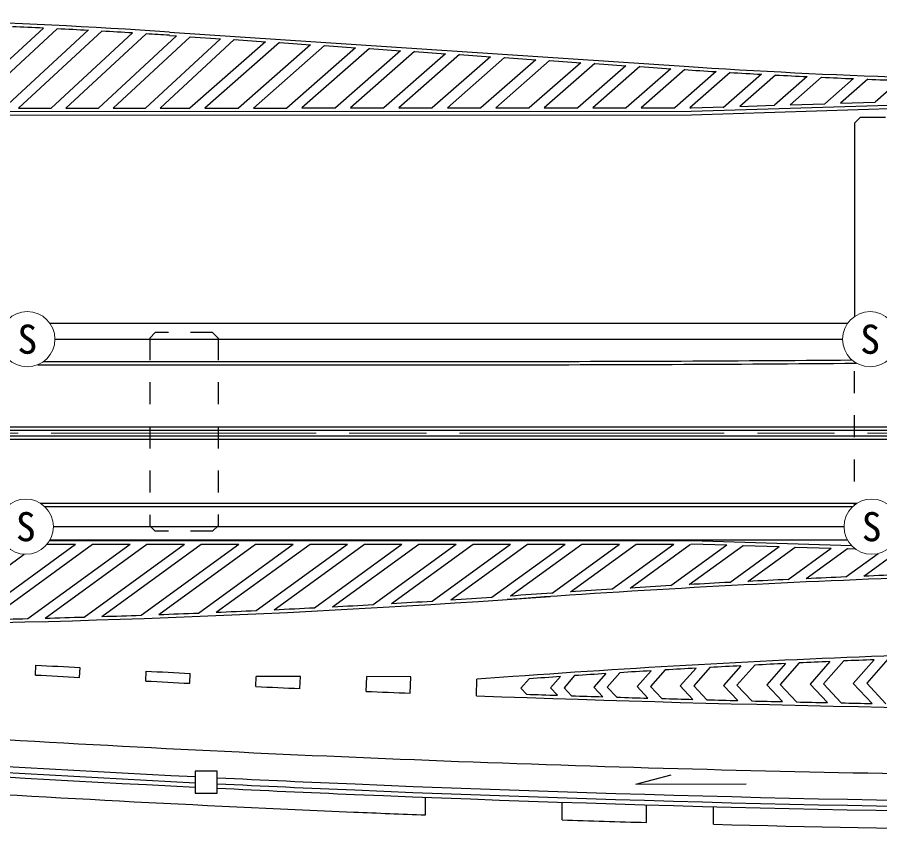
# Model space of a CAD drawing. Units: millimetres, scale not verified. Extents: x -2865935 to 4137865, y -6708483 to 4285906.
# Drawn here: x 293205 to 332297, y 263804 to 301388 of the extents above; entities that cross this region are included whole.
import ezdxf
from ezdxf.enums import TextEntityAlignment as Align

# ---------------------------------------------------------------- set-up
doc = ezdxf.new("R2010")
doc.units = ezdxf.units.MM
doc.header["$LTSCALE"] = 1000
doc.linetypes.add('CHAIN', pattern=[18.5, 12, -1.5, 3.5, -1.5])
for name, color, linetype, lineweight in [('M-BGD', 7, 'Continuous', 25), ('M-BMK', 2, 'CHAIN', 13), ('M-STR-HTXT', 7, 'Continuous', 13), ('M-STR-STR1', 1, 'Continuous', 25), ('M-STR-STRC', 7, 'Continuous', 25)]:
    doc.layers.add(name, color=color, linetype=linetype, lineweight=lineweight)
doc.styles.add('ＭＳ ゴシック', font='')
doc.styles.get('ＭＳ ゴシック').set_extended_font_data('MS Gothic')

msp = doc.modelspace()

# ---------------------------------------------------------------- linework, layer by layer
at = {"layer": 'M-BGD'}
for p, q in [((323755, 297130), (343776, 297754)), ((323757, 296967), (343777, 297593)), ((203612, 297106), (323755, 297130)), ((203612, 296926), (323757, 296967)), ((331405, 296842), (331155, 296592)), ((332555, 296842), (331405, 296842)), ((331155, 296592), (331157, 287834)), ((299457, 287100), (299207, 286850)), ((300057, 287101), (299457, 287100)), ((302057, 287101), (301057, 287101)), ((302307, 286851), (302057, 287101)), ((294911, 286802), (330609, 286800)), ((299207, 286850), (299207, 285850)), ((302307, 286851), (302307, 285851)), ((331157, 284357), (331157, 285357)), ((299207, 284850), (299208, 283850)), ((302307, 284851), (302308, 283851)), ((331158, 282357), (331158, 283357)), ((299208, 282850), (299208, 281850)), ((302308, 282851), (302308, 281851)), ((331158, 280357), (331158, 281357)), ((299208, 280850), (299208, 279850)), ((302308, 280851), (302308, 279851)), ((331158, 279292), (331158, 279357)), ((299209, 278850), (299209, 278350)), ((302309, 278851), (302309, 278351)), ((299209, 278350), (299459, 278100)), ((302059, 278101), (302309, 278351)), ((294842, 278307), (330677, 278307)), ((300059, 278101), (299459, 278100)), ((302059, 278101), (301059, 278101)), ((294671, 277675), (323753, 277680)), ((323759, 277680), (331010, 277457)), ((321246, 266645), (322844, 267062)), ((321246, 266645), (326246, 266654)), ((311709, 265244), (311709, 266045)), ((317899, 265022), (317899, 265823)), ((321726, 264904), (321725, 265704)), ((324769, 264820), (324769, 265620))]:
    msp.add_line(p, q, dxfattribs=at)
msp.add_lwpolyline([(301264, 266226), (302264, 266228), (302262, 267228), (301262, 267226)], close=True, dxfattribs=at)
for centre, radius, start, end in [((635965, -3206583), 3498100, 91.34924, 91.34924), ((350698, 1265483), 999998, 265.147, 267.16643), ((350698, 1265483), 999725, 265.147, 267.16574), ((350698, 1265483), 1000198, 265.147, 267.16701), ((350698, 1265483), 1000998, 265.147, 267.58179), ((350698, 1265483), 999725, 267.22301, 267.58179), ((350698, 1265483), 999998, 267.2238, 267.58179), ((350698, 1265483), 999725, 267.58179, 269.99119), ((350698, 1265483), 1000198, 267.22437, 267.58179), ((350698, 1265483), 999998, 267.58179, 269.99078), ((350698, 1265483), 1000198, 267.58179, 269.99055), ((350698, 1265483), 1000998, 267.58179, 267.76775), ((350698, 1265483), 1000998, 268.12228, 268.34143), ((350698, 1265483), 1000998, 268.51569, 270.01657)]:
    msp.add_arc(centre, radius, start, end, dxfattribs=at)
at = {"layer": 'M-BMK'}
msp.add_line((343749, 282550), (69182, 282550), dxfattribs=at)
at = {"layer": 'M-STR-HTXT'}
for centre in [(293661, 286802), (331859, 286800), (293592, 278307), (331927, 278307)]:
    msp.add_circle(centre, 1250, dxfattribs=at)
at = {"layer": 'M-STR-STR1'}
for p, q in [((294673, 287534), (330846, 287532)), ((294689, 277707), (330830, 277707))]:
    msp.add_line(p, q, dxfattribs=at)
at = {"layer": 'M-STR-STRC'}
for p, q in [((294389, 300894), (290465, 297274)), ((295020, 300864), (291129, 297274)), ((296439, 300812), (292604, 297274)), ((297058, 300771), (293268, 297274)), ((298434, 300680), (294743, 297274)), ((299053, 300639), (295406, 297274)), ((300110, 300719), (323435, 299168)), ((300428, 300547), (296881, 297275)), ((301047, 300506), (297545, 297275)), ((302423, 300415), (299020, 297275)), ((303042, 300373), (299684, 297275)), ((300100, 300569), (300428, 300547)), ((304450, 300280), (301032, 297276)), ((301047, 300506), (302423, 300415)), ((305084, 300238), (301713, 297276)), ((303042, 300373), (304450, 300280)), ((305084, 300238), (306492, 300144)), ((306492, 300144), (303229, 297276)), ((307126, 300102), (303911, 297276)), ((308534, 300008), (305426, 297276)), ((309168, 299966), (306108, 297277)), ((307126, 300102), (308534, 300008)), ((310576, 299873), (307623, 297277)), ((309168, 299966), (310576, 299873)), ((311210, 299830), (308305, 297277)), ((312618, 299737), (309820, 297277)), ((313252, 299695), (310502, 297277)), ((311210, 299830), (312618, 299737)), ((314661, 299601), (312017, 297278)), ((315294, 299559), (312699, 297278)), ((313252, 299695), (314661, 299601)), ((316703, 299465), (314214, 297278)), ((315294, 299559), (316703, 299465)), ((317336, 299423), (314896, 297278)), ((318745, 299329), (316411, 297279)), ((319378, 299287), (317093, 297279)), ((317336, 299423), (318745, 299329)), ((320787, 299194), (318608, 297279)), ((321428, 299158), (319290, 297279)), ((319378, 299287), (320787, 299194)), ((322829, 299058), (320805, 297280)), ((321420, 299152), (322829, 299058)), ((323463, 299016), (321487, 297280)), ((324875, 298925), (323002, 297280)), ((325512, 298887), (323684, 297280)), ((326935, 298805), (325199, 297280)), ((327577, 298771), (325959, 297349)), ((329010, 298699), (327529, 297398)), ((329657, 298669), (328236, 297420)), ((331101, 298606), (329807, 297469)), ((331753, 298580), (330513, 297491)), ((333208, 298527), (332084, 297540)), ((330513, 297491), (332084, 297540)), ((293268, 297274), (294743, 297274)), ((295406, 297274), (296881, 297275)), ((297545, 297275), (299020, 297275)), ((299684, 297275), (301032, 297276)), ((301713, 297276), (303229, 297276)), ((303911, 297276), (305426, 297276)), ((306108, 297277), (307623, 297277)), ((308305, 297277), (309820, 297277)), ((310502, 297277), (312017, 297278)), ((312699, 297278), (314214, 297278)), ((314896, 297278), (316411, 297279)), ((317093, 297279), (318608, 297279)), ((319290, 297279), (320805, 297280)), ((321487, 297280), (323002, 297280)), ((323684, 297280), (323752, 297280)), ((323752, 297280), (325252, 297327)), ((325959, 297349), (327529, 297398)), ((328236, 297420), (329807, 297469)), ((294403, 285796), (314550, 285795)), ((294137, 285646), (314550, 285645)), ((69750, 282824), (343749, 282825)), ((69750, 282674), (343749, 282675)), ((69750, 282424), (343749, 282425)), ((69750, 282274), (343749, 282275)), ((294242, 279375), (314550, 279375)), ((294441, 279225), (314550, 279225)), ((314550, 279375), (331278, 279375)), ((314550, 279225), (331079, 279225)), ((291136, 274085), (295852, 277518)), ((291923, 274101), (296617, 277518)), ((293678, 274142), (298316, 277518)), ((294470, 274162), (299081, 277518)), ((294562, 277518), (295852, 277518)), ((296238, 274212), (300781, 277518)), ((296617, 277518), (298316, 277518)), ((297037, 274237), (301545, 277518)), ((298818, 274296), (303245, 277519)), ((299081, 277518), (300781, 277518)), ((299622, 274325), (304010, 277519)), ((301417, 274395), (305709, 277519)), ((301545, 277518), (303245, 277519)), ((302227, 274428), (306474, 277519)), ((304010, 277519), (305709, 277519)), ((304036, 274508), (308174, 277519)), ((304852, 274546), (308938, 277519)), ((306474, 277519), (308174, 277519)), ((306675, 274635), (310638, 277520)), ((307498, 274678), (311403, 277520)), ((308938, 277519), (310638, 277520)), ((309335, 274778), (313102, 277520)), ((310164, 274825), (313867, 277520)), ((311403, 277520), (313102, 277520)), ((312016, 274936), (315566, 277520)), ((312853, 274988), (316331, 277520)), ((313867, 277520), (315566, 277520)), ((314719, 275110), (318031, 277521)), ((315563, 275168), (318796, 277521)), ((316331, 277520), (318031, 277521)), ((317445, 275301), (320495, 277521)), ((318281, 275353), (321260, 277521)), ((318796, 277521), (320495, 277521)), ((320147, 275474), (322959, 277521)), ((320983, 275526), (323724, 277521)), ((321260, 277521), (322959, 277521)), ((322833, 275636), (325367, 277481)), ((323662, 275683), (326101, 277458)), ((323754, 277530), (325367, 277481)), ((325498, 275782), (327731, 277408)), ((326101, 277458), (327731, 277408)), ((326321, 275824), (328465, 277385)), ((328142, 275913), (330095, 277335)), ((328465, 277385), (330095, 277335)), ((328958, 275951), (330829, 277312)), ((330829, 277312), (331184, 277301)), ((331576, 276063), (333193, 277239)), ((289393, 274054), (293522, 277059)), ((330766, 276030), (332227, 277093)), ((328023, 272103), (327177, 271146)), ((328649, 272133), (327786, 271155)), ((330039, 272195), (329137, 271174)), ((330662, 272222), (329745, 271183)), ((332046, 272278), (331097, 271203)), ((332668, 272303), (331705, 271212)), ((294035, 271585), (294051, 272035)), ((296032, 271473), (296049, 271923)), ((299028, 271312), (299045, 271762)), ((320521, 271690), (319947, 271040)), ((321931, 271776), (321298, 271060)), ((322565, 271814), (321907, 271069)), ((323969, 271894), (323258, 271089)), ((324601, 271929), (323866, 271097)), ((326000, 272003), (325218, 271117)), ((326629, 272035), (325826, 271126)), ((301026, 271210), (301042, 271660)), ((304022, 271065), (304039, 271515)), ((306040, 271513), (304039, 271515)), ((306020, 270973), (306040, 271513)), ((309018, 270842), (309042, 271511)), ((311044, 271510), (309042, 271511)), ((311016, 270761), (311044, 271510)), ((314014, 270645), (314041, 271395)), ((315668, 271513), (314041, 271395)), ((316409, 271415), (316028, 270983)), ((317831, 271514), (317379, 271003)), ((318469, 271557), (317987, 271012)), ((319885, 271650), (319339, 271031)), ((316279, 270714), (316028, 270983)), ((317694, 270666), (317379, 271003)), ((318330, 270645), (317987, 271012)), ((319743, 270600), (319339, 271031)), ((320378, 270580), (319947, 271040)), ((321787, 270538), (321298, 271060)), ((322421, 270520), (321907, 271069)), ((323827, 270481), (323258, 271089)), ((324460, 270464), (323866, 271097)), ((325863, 270428), (325218, 271117)), ((326494, 270412), (325826, 271126)), ((327896, 270379), (327177, 271146)), ((328525, 270365), (327786, 271155)), ((329924, 270334), (329137, 271174)), ((330553, 270321), (329745, 271183)), ((331948, 270294), (331097, 271203)), ((332576, 270282), (331705, 271212))]:
    msp.add_line(p, q, dxfattribs=at)
for centre, radius, start, end in [((314350, 2284006), 2001900, 273.29897, 273.29897), ((314350, 2284006), 2001900, 273.23663, 273.23663), ((314350, 2284006), 2001900, 273.25597, 273.25597), ((314350, 2284006), 2001900, 273.19369, 273.19369), ((314350, 2284006), 2001900, 273.13148, 273.13148), ((314350, 2284006), 2001900, 272.98804, 272.98804), ((314350, 2284006), 2001900, 272.86419, 272.86419), ((314350, 2284006), 2001900, 272.88339, 272.88339), ((314350, 2284006), 2001900, 272.82155, 272.82155), ((314350, 2284006), 2001900, 272.74063, 272.74063), ((314350, 2284006), 2001900, 272.75979, 272.75979), ((314350, 2284006), 2001900, 272.6981, 272.6981), ((314350, 2284006), 2001900, 272.63648, 272.63648), ((314350, 2284006), 2001900, 272.57494, 272.57494), ((314350, 2284006), 1998100, 273.31959, 273.31959), ((314350, 2284006), 1998100, 273.24254, 273.24254), ((314350, 2284006), 1998100, 273.20199, 273.20199), ((314350, 2284006), 1998100, 273.12494, 273.12494), ((314350, 2284006), 1998100, 273.14319, 273.14319), ((314350, 2284006), 1998100, 272.96679, 272.96679), ((314350, 2284006), 1998100, 272.90798, 272.90798), ((314350, 2284006), 1998100, 272.84918, 272.84918), ((314350, 2284006), 1998100, 272.65453, 272.65453), ((314350, 2284006), 1998100, 272.67278, 272.67278), ((314350, 2284006), 1998100, 272.59573, 272.59573), ((314350, 2284006), 1998100, 272.61398, 272.61398), ((314350, 2284006), 1998100, 272.53693, 272.53693), ((314350, 2284006), 1998100, 272.55518, 272.55518), ((314350, 2284006), 1998100, 272.47812, 272.47812), ((314350, 2284006), 1998100, 272.49637, 272.49637), ((314350, 2284006), 1998100, 272.41932, 272.41932), ((323879, 2284379), 1995597, 272.13117, 272.13117), ((280208, 1380), 300000, 86.19637, 94.36148), ((280208, 1380), 299850, 87.28931, 87.55827), ((280208, 1380), 299850, 86.90152, 87.16869), ((280208, 1380), 299850, 86.51626, 86.78169), ((280208, 1380), 299850, 86.19637, 86.3972), ((343452, 600253), 301750, 266.19637, 268.10376), ((343452, 600253), 301900, 266.19637, 266.47202), ((343452, 600253), 301900, 266.59328, 266.86366), ((343452, 600253), 301900, 266.98575, 267.25804), ((343452, 600253), 301900, 267.381, 267.65525), ((343452, 600253), 301900, 267.7791, 268.05536), ((524031, -2199876), 2498100, 88.98161, 88.98161), ((524031, -2199876), 2498100, 89.01404, 89.01404), ((524031, -2199876), 2498100, 89.2638, 89.2638), ((524031, -2199876), 2498100, 89.31083, 89.31083), ((524031, -2199876), 2498100, 89.34327, 89.34327), ((524031, -2199876), 2498100, 89.4049, 89.4049), ((524031, -2199876), 2498100, 89.57843, 89.57843), ((524031, -2199876), 2498100, 89.71953, 89.71953), ((524031, -2199876), 2498100, 89.86063, 89.86063), ((524031, -2199876), 2498100, 89.90766, 89.90766), ((524031, -2199876), 2498100, 89.92225, 89.92225), ((635965, -3206583), 3501900, 91.83805, 91.83805), ((635965, -3206583), 3501900, 91.86119, 91.86119), ((635965, -3206583), 3501900, 91.90515, 91.90515), ((635965, -3206583), 3501900, 92.07291, 92.07291), ((635965, -3206583), 3501900, 92.09604, 92.09604), ((635965, -3206583), 3501900, 92.12959, 92.12959), ((635965, -3206583), 3501900, 92.14001, 92.14001), ((635965, -3206583), 3501900, 92.16315, 92.16315), ((635965, -3206583), 3501900, 92.17356, 92.17356), ((635965, -3206583), 3501900, 92.1967, 92.1967), ((635965, -3206583), 3501900, 92.20711, 92.20711), ((635965, -3206583), 3501900, 92.23025, 92.23025), ((635965, -3206583), 3501900, 92.24066, 92.24066), ((635965, -3206583), 3501900, 92.2638, 92.2638), ((635965, -3206583), 3501900, 92.29735, 92.29735), ((635965, -3206583), 3501900, 92.30776, 92.30776), ((635965, -3206583), 3501900, 92.27421, 92.27421), ((635965, -3206583), 3501900, 92.37486, 92.37486), ((635965, -3206583), 3501900, 92.40841, 92.40841), ((635965, -3206583), 3501900, 92.47551, 92.47551), ((635965, -3206583), 3501900, 92.54262, 92.54262), ((635965, -3206583), 3501900, 92.57617, 92.57617), ((635965, -3206583), 3501900, 92.63286, 92.63286), ((635965, -3206583), 3501900, 92.64327, 92.64327), ((635965, -3206583), 3501900, 92.66641, 92.66641), ((635965, -3206583), 3501900, 92.69996, 92.69996), ((635965, -3206583), 3501900, 92.71037, 92.71037), ((635965, -3206583), 3501900, 92.76707, 92.76707), ((635965, -3206583), 3501900, 92.77748, 92.77748), ((635965, -3206583), 3501900, 92.83417, 92.83417), ((635965, -3206583), 3501900, 92.86772, 92.86772), ((635965, -3206583), 3501900, 92.91168, 92.91168), ((635965, -3206583), 3501900, 92.90127, 92.90127), ((635965, -3206583), 3501900, 92.96837, 92.96837), ((635965, -3206583), 3501900, 92.97878, 92.97878), ((635965, -3206583), 3501900, 93.00192, 93.00192), ((635965, -3206583), 3501900, 93.03547, 93.03547), ((635965, -3206583), 3501900, 93.06902, 93.06902), ((635965, -3206583), 3501900, 93.10258, 93.10258), ((635965, -3206583), 3501900, 93.11299, 93.11299), ((635965, -3206583), 3501900, 93.20323, 93.20323), ((635965, -3206583), 3501900, 93.23678, 93.23678), ((635965, -3206583), 3501900, 93.28074, 93.28074), ((635965, -3206583), 3501900, 93.30388, 93.30388), ((635965, -3206583), 3501900, 93.34784, 93.34784), ((635965, -3206583), 3501900, 91.76053, 91.76053), ((635965, -3206583), 3501900, 91.77094, 91.77094), ((635965, -3206583), 3501900, 91.72698, 91.72698), ((635965, -3206583), 3501900, 91.73739, 91.73739), ((635965, -3206583), 3501900, 91.69343, 91.69343), ((635965, -3206583), 3501900, 91.65988, 91.65988), ((635965, -3206583), 3501900, 91.67029, 91.67029), ((635965, -3206583), 3501900, 91.62633, 91.62633), ((635965, -3206583), 3501900, 91.60319, 91.60319), ((635965, -3206583), 3501900, 91.55923, 91.55923), ((635965, -3206583), 3501900, 91.56964, 91.56964), ((635965, -3206583), 3501900, 91.52568, 91.52568), ((635965, -3206583), 3501900, 91.50254, 91.50254), ((635965, -3206583), 3501900, 91.36834, 91.36834), ((635965, -3206583), 3501900, 91.33479, 91.33479), ((635965, -3206583), 3501900, 91.25727, 91.25727), ((635965, -3206583), 3501900, 91.22372, 91.22372), ((635965, -3206583), 3501900, 91.23413, 91.23413), ((635965, -3206583), 3501900, 91.20058, 91.20058), ((635965, -3206583), 3501900, 91.16703, 91.16703), ((635965, -3206583), 3501900, 91.12307, 91.12307), ((635965, -3206583), 3498100, 91.10894, 91.10894), ((635965, -3206583), 3498100, 91.1432, 91.1432), ((635965, -3206583), 3498100, 91.16685, 91.16685), ((635965, -3206583), 3498100, 91.17749, 91.17749), ((635965, -3206583), 3498100, 91.2118, 91.2118), ((635965, -3206583), 3498100, 91.26981, 91.26981), ((635965, -3206583), 3498100, 91.30417, 91.30417), ((635965, -3206583), 3498100, 91.31484, 91.31484), ((635965, -3206583), 3498100, 91.4074, 91.4074), ((635965, -3206583), 3498100, 91.41808, 91.41808), ((635965, -3206583), 3498100, 91.45254, 91.45254), ((635965, -3206583), 3498100, 91.47632, 91.47632), ((635965, -3206583), 3498100, 91.51081, 91.51081), ((635965, -3206583), 3498100, 91.54533, 91.54533), ((635965, -3206583), 3498100, 91.55604, 91.55604), ((635965, -3206583), 3498100, 91.57987, 91.57987), ((635965, -3206583), 3498100, 91.61443, 91.61443), ((635965, -3206583), 3498100, 91.64901, 91.64901), ((635965, -3206583), 3498100, 91.65975, 91.65975), ((635965, -3206583), 3498100, 91.71824, 91.71824), ((635965, -3206583), 3498100, 91.75289, 91.75289), ((635965, -3206583), 3498100, 91.82225, 91.82225), ((635965, -3206583), 3498100, 91.83302, 91.83302), ((635965, -3206583), 3498100, 91.89171, 91.89171), ((635965, -3206583), 3498100, 91.92647, 91.92647), ((635965, -3206583), 3498100, 91.97205, 91.97205), ((635965, -3206583), 3498100, 91.99606, 91.99606), ((635965, -3206583), 3498100, 92.00686, 92.00686), ((635965, -3206583), 3498100, 92.03088, 92.03088), ((635965, -3206583), 3498100, 92.11144, 92.11144), ((635965, -3206583), 3498100, 92.13551, 92.13551), ((635965, -3206583), 3498100, 92.17043, 92.17043), ((635965, -3206583), 3498100, 92.18127, 92.18127), ((635965, -3206583), 3498100, 92.20537, 92.20537), ((635965, -3206583), 3498100, 92.21622, 92.21622), ((635965, -3206583), 3498100, 92.24033, 92.24033), ((635965, -3206583), 3498100, 92.31033, 92.31033), ((635965, -3206583), 3498100, 92.34537, 92.34537), ((635965, -3206583), 3498100, 92.35625, 92.35625), ((635965, -3206583), 3498100, 92.39131, 92.39131), ((635965, -3206583), 3498100, 92.4264, 92.4264), ((635965, -3206583), 3498100, 92.48574, 92.48574), ((635965, -3206583), 3498100, 92.53181, 92.53181), ((635965, -3206583), 3498100, 92.56699, 92.56699), ((635965, -3206583), 3498100, 92.59127, 92.59127), ((635965, -3206583), 3498100, 92.6022, 92.6022), ((635965, -3206583), 3498100, 92.62649, 92.62649), ((635965, -3206583), 3498100, 92.74326, 92.74326), ((635965, -3206583), 3498100, 92.81395, 92.81395), ((635965, -3206583), 3498100, 92.83834, 92.83834), ((635965, -3206583), 3498100, 92.84932, 92.84932), ((635965, -3206583), 3498100, 92.90915, 92.90915), ((635965, -3206583), 3498100, 92.98005, 92.98005), ((635965, -3206583), 3498100, 92.99106, 92.99106), ((635965, -3206583), 3498100, 93.05105, 93.05105), ((635965, -3206583), 3498100, 93.13319, 93.13319), ((635965, -3206583), 3498100, 93.22898, 93.22898), ((635965, -3206583), 3498100, 93.27571, 93.27571), ((635965, -3206583), 3498100, 93.3114, 93.3114), ((635965, -3206583), 3498100, 93.33603, 93.33603), ((314661, 2284016), 1998222, 269.99682, 270.46942), ((314661, 2284016), 1998372, 269.99682, 270.47534), ((351676, -225434), 501899, 92.38782, 92.59433), ((351676, -225434), 501899, 92.09034, 92.29526), ((351676, -225434), 501749, 92.07784, 94.14432), ((351676, -225434), 501899, 93.29452, 93.50611), ((351676, -225434), 501899, 92.98984, 93.19969), ((351676, -225434), 501899, 92.68763, 92.89579), ((351676, -225434), 501899, 93.91156, 94.1268), ((351676, -225434), 501899, 93.60173, 93.81512), ((281225, 773836), 499999, 266.19545, 274.14432), ((281225, 773836), 499849, 273.31911, 273.53172), ((281225, 773836), 499849, 273.6278, 273.84222), ((281225, 773836), 499849, 272.40815, 272.61562), ((281225, 773836), 499849, 272.70936, 272.91849), ((281225, 773836), 499849, 273.01299, 273.22383), ((281225, 773836), 499849, 271.22634, 271.42757), ((281225, 773836), 499849, 271.51846, 271.7212), ((281225, 773836), 499849, 271.81277, 272.01704), ((281225, 773836), 499849, 272.10931, 272.31516), ((351676, -225434), 498249, 92.07784, 94.14432), ((351676, -225434), 498099, 92.72184, 92.88242), ((351676, -225434), 498099, 92.48977, 92.64972), ((351676, -225434), 498099, 92.2586, 92.41793), ((350797, 1265464), 995048, 266.73076, 266.84594), ((350797, 1265464), 995048, 267.01871, 267.13388), ((351676, -225434), 498099, 93.42361, 93.58614), ((351676, -225434), 498099, 93.18874, 93.35062), ((351676, -225434), 498099, 92.95482, 93.11605), ((350797, 1265464), 995498, 266.73128, 266.84641), ((350797, 1265464), 995498, 267.0191, 267.13422), ((351676, -225434), 498099, 93.89624, 94.06013), ((351676, -225434), 498099, 93.65943, 93.82264), ((350797, 1265464), 995498, 267.30689, 267.42201), ((350797, 1265464), 998498, 265.1412, 267.57599), ((350797, 1265464), 995498, 267.59468, 267.70979), ((350797, 1265464), 995498, 267.88245, 270.01078), ((350797, 1265464), 995348, 268.01263, 268.09413), ((350797, 1265464), 995348, 268.13077, 268.21211), ((350797, 1265463), 995348, 268.24867, 268.32983), ((350797, 1265464), 995348, 268.36632, 268.44733), ((350797, 1265464), 995348, 268.48374, 268.56458), ((350797, 1265463), 995348, 268.60092, 268.68159), ((350797, 1265464), 995348, 268.71786, 268.79837), ((350797, 1265464), 995348, 268.83457, 268.91493), ((350797, 1265464), 998498, 267.57599, 270.01078)]:
    msp.add_arc(centre, radius, start, end, dxfattribs=at)

# ---------------------------------------------------------------- texts
at = {"layer": 'M-STR-HTXT', "style": 'ＭＳ ゴシック'}
for p in [(293661, 286802), (331859, 286800), (293592, 278307), (331927, 278307)]:
    msp.add_text('S', height=1320, dxfattribs=at).set_placement(p, align=Align.MIDDLE_CENTER)

doc.saveas('drawing.dxf')
